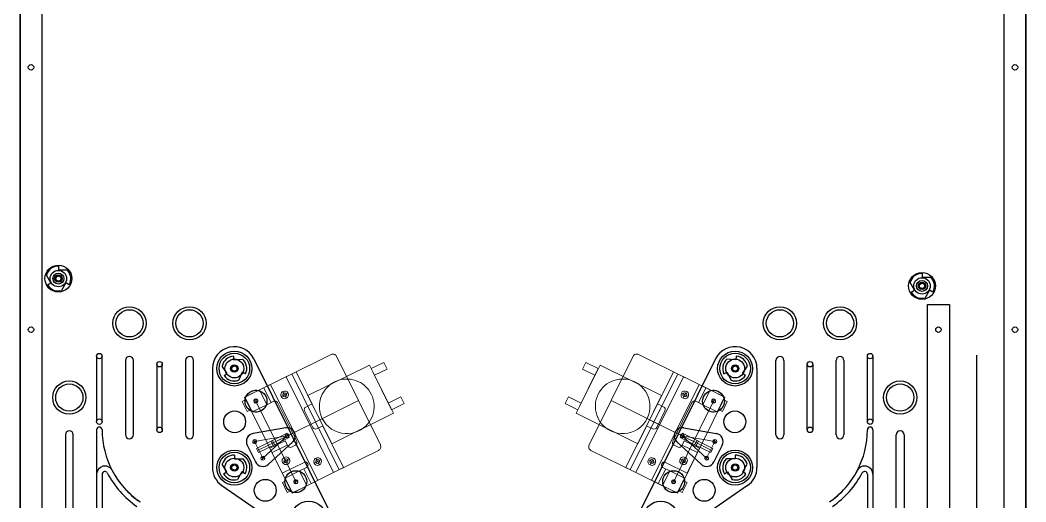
# Model space of a CAD drawing. Extents: x 0 to 23.1, y -2.3 to 46.
# Drawn here: x 0 to 23, y 10.81 to 21.83 of the extents above; entities that cross this region are included whole.
import ezdxf

# ---------------------------------------------------------------- set-up
doc = ezdxf.new("R2010")
doc.units = 0
doc.header["$LTSCALE"] = 5.77014
doc.header["$MEASUREMENT"] = 0
for name, color, linetype in [('1_250BIT_500DEP', 5, 'Continuous'), ('2_250BIT_250DEP', 3, 'Continuous'), ('6_125BIT_500DEP', 5, 'Continuous'), ('7A_1000BALL_150DEP', 5, 'Continuous'), ('8_250BIT_500OUTLINE', 5, 'Continuous'), ('Z0_BOT_COMP', 5, 'Continuous'), ('Z0_PLASTICS', 5, 'Continuous'), ('Z0_RUBBER', 5, 'Continuous'), ('Z0_TOP_COMP', 5, 'Continuous')]:
    doc.layers.add(name, color=color, linetype=linetype)

msp = doc.modelspace()

# ---------------------------------------------------------------- linework, layer by layer
at = {"layer": '1_250BIT_500DEP', "color": 5, "linetype": 'Continuous', "lineweight": 25}
for p, q in [((6.075, 12.505), (5.33, 12.374)), ((15.176, 12.505), (15.92, 12.374)), ((5.194, 12.106), (5.383, 11.725)), ((5.678, 11.67), (6.234, 12.182)), ((15.572, 11.67), (15.016, 12.182)), ((16.056, 12.106), (15.867, 11.725))]:
    msp.add_line(p, q, dxfattribs=at)
for centre, radius in [((2.5, 14.894), 0.312), ((3.875, 14.894), 0.312), ((17.375, 14.894), 0.312), ((18.75, 14.894), 0.312), ((1.125, 13.195), 0.312), ((5.394, 13.112), 0.25), ((15.856, 13.112), 0.25), ((20.125, 13.195), 0.312), ((4.905, 12.642), 0.25), ((16.345, 12.642), 0.25), ((6.304, 11.273), 0.25), ((14.946, 11.273), 0.25), ((5.606, 11.075), 0.25), ((15.644, 11.075), 0.25)]:
    msp.add_circle(centre, radius, dxfattribs=at)
for centre, start, end in [((6.107, 12.32), -47.3272, 100.0007), ((15.143, 12.32), 79.9993, -132.6728), ((5.362, 12.189), 100.0007, -153.6633), ((15.888, 12.189), -26.3367, 79.9993), ((5.551, 11.808), -153.6633, -47.3272), ((15.699, 11.808), -132.6728, -26.3367)]:
    msp.add_arc(centre, 0.188, start, end, dxfattribs=at)
at = {"layer": '2_250BIT_250DEP', "color": 3, "linetype": 'Continuous', "lineweight": 25}
for centre in [(2.5, 14.894), (3.875, 14.894), (17.375, 14.894), (18.75, 14.894), (1.125, 13.195), (20.125, 13.195)]:
    msp.add_circle(centre, 0.38, dxfattribs=at)
at = {"layer": '6_125BIT_500DEP', "color": 5, "linetype": 'Continuous', "lineweight": 25}
for p, q in [((2.41, 14.045), (2.41, 12.345)), ((2.59, 12.345), (2.59, 14.045)), ((3.785, 14.045), (3.785, 12.345)), ((3.965, 12.345), (3.965, 14.045)), ((17.285, 12.345), (17.285, 14.045)), ((17.465, 14.045), (17.465, 12.345)), ((18.66, 12.345), (18.66, 14.045)), ((18.84, 14.045), (18.84, 12.345)), ((1.035, 12.347), (1.035, 10.647)), ((1.215, 10.647), (1.215, 12.347)), ((20.035, 10.647), (20.035, 12.347)), ((20.215, 12.347), (20.215, 10.647))]:
    msp.add_line(p, q, dxfattribs=at)
for centre, radius in [((0.25, 20.75), 0.0625), ((22.75, 20.75), 0.0625), ((0.875, 15.918), 0.0825), ((20.625, 15.75), 0.0825), ((0.25, 14.75), 0.0625), ((21, 14.75), 0.0625), ((22.75, 14.75), 0.0625), ((1.812, 14.145), 0.0625), ((19.438, 14.145), 0.0625), ((3.188, 13.958), 0.0625), ((4.899, 13.86), 0.0825), ((16.351, 13.86), 0.0825), ((18.063, 13.958), 0.0625), ((1.812, 12.645), 0.0625), ((19.438, 12.645), 0.0625), ((3.188, 12.458), 0.0625), ((18.063, 12.458), 0.0625), ((4.899, 11.595), 0.0825), ((16.351, 11.595), 0.0825)]:
    msp.add_circle(centre, radius, dxfattribs=at)
for centre, start, end in [((2.5, 14.045), 0, -180), ((3.875, 14.045), 0, 180), ((17.375, 14.045), 0, 180), ((18.75, 14.045), 0, -180), ((1.125, 12.347), 0, 180), ((20.125, 12.347), 0, 180), ((2.5, 12.345), 180, 0), ((3.875, 12.345), 180, 0), ((17.375, 12.345), 180, 0), ((18.75, 12.345), 180, 0)]:
    msp.add_arc(centre, 0.09, start, end, dxfattribs=at)
at = {"layer": '7A_1000BALL_150DEP', "color": 5, "linetype": 'Continuous', "lineweight": 25}
msp.add_line((21.875, 4.165), (21.875, 14.165), dxfattribs=at)
at = {"layer": '8_250BIT_500OUTLINE', "color": 5, "linetype": 'Continuous', "lineweight": 25}
for p, q in [((0, 46), (0, 5)), ((23, 4.165), (23, 46))]:
    msp.add_line(p, q, dxfattribs=at)
at = {"layer": 'Z0_BOT_COMP', "color": 4, "linetype": 'Continuous', "lineweight": 25}
for p, q in [((0.875, 16.203), (0.875, 16.118)), ((0.875, 16.118), (1.078, 16.118)), ((0.702, 15.818), (0.6, 15.994)), ((20.625, 16.035), (20.625, 15.95)), ((20.625, 15.95), (20.828, 15.95)), ((0.628, 15.775), (0.702, 15.818)), ((1.048, 15.818), (0.947, 15.642)), ((1.122, 15.775), (1.048, 15.818)), ((20.452, 15.65), (20.35, 15.826)), ((20.378, 15.607), (20.452, 15.65)), ((20.798, 15.65), (20.697, 15.474)), ((20.872, 15.607), (20.798, 15.65)), ((4.877, 14.144), (4.883, 14.059)), ((4.883, 14.059), (5.086, 14.075)), ((16.367, 14.059), (16.164, 14.075)), ((16.373, 14.144), (16.367, 14.059)), ((4.734, 13.747), (4.619, 13.914)), ((16.516, 13.747), (16.631, 13.914)), ((4.664, 13.699), (4.734, 13.747)), ((5.079, 13.774), (4.992, 13.59)), ((5.156, 13.737), (5.079, 13.774)), ((16.094, 13.737), (16.171, 13.774)), ((16.171, 13.774), (16.259, 13.59)), ((16.587, 13.699), (16.516, 13.747)), ((4.899, 11.88), (4.899, 11.795)), ((4.899, 11.795), (5.102, 11.795)), ((16.351, 11.795), (16.148, 11.795)), ((16.351, 11.88), (16.351, 11.795)), ((4.726, 11.495), (4.624, 11.67)), ((16.525, 11.495), (16.626, 11.67)), ((4.652, 11.452), (4.726, 11.495)), ((5.072, 11.495), (4.971, 11.319)), ((5.146, 11.452), (5.072, 11.495)), ((16.105, 11.452), (16.178, 11.495)), ((16.178, 11.495), (16.28, 11.319)), ((16.598, 11.452), (16.525, 11.495))]:
    msp.add_line(p, q, dxfattribs=at)
at = {"layer": 'Z0_BOT_COMP', "color": 4, "linetype": 'Continuous', "lineweight": 5}
for p, q in [((6.081, 13.673), (7.11, 14.182)), ((8.238, 12.112), (7.234, 14.141)), ((13.012, 12.112), (14.016, 14.141)), ((15.17, 13.673), (14.14, 14.182)), ((7.989, 13.939), (6.581, 13.242)), ((8.536, 12.836), (7.989, 13.939)), ((8.316, 14), (8.029, 13.858)), ((8.029, 13.858), (8.105, 13.706)), ((8.105, 13.706), (8.392, 13.848)), ((8.392, 13.848), (8.316, 14)), ((12.715, 12.836), (13.261, 13.939)), ((12.858, 13.848), (12.934, 14)), ((13.145, 13.706), (12.858, 13.848)), ((12.934, 14), (13.221, 13.858)), ((13.221, 13.858), (13.145, 13.706)), ((13.261, 13.939), (14.669, 13.242)), ((5.134, 13.204), (6.311, 13.787)), ((5.472, 13.371), (6.311, 13.787)), ((6.081, 13.673), (7.166, 11.479)), ((6.213, 13.738), (7.299, 11.545)), ((6.311, 13.787), (6.675, 13.051)), ((6.311, 13.787), (7.397, 11.593)), ((8.067, 13.782), (8.458, 12.993)), ((13.183, 13.782), (12.792, 12.993)), ((14.939, 13.787), (13.853, 11.593)), ((15.037, 13.738), (13.951, 11.545)), ((15.17, 13.673), (14.084, 11.479)), ((14.939, 13.787), (14.575, 13.051)), ((15.778, 13.371), (14.939, 13.787)), ((16.116, 13.204), (14.939, 13.787)), ((5.141, 13.207), (5.472, 13.371)), ((5.472, 13.371), (5.641, 13.031)), ((5.472, 13.371), (5.641, 13.031)), ((5.57, 13.42), (5.739, 13.079)), ((5.723, 13.495), (6.808, 11.302)), ((15.528, 13.495), (14.442, 11.302)), ((15.68, 13.42), (15.511, 13.079)), ((15.778, 13.371), (15.609, 13.031)), ((15.778, 13.371), (15.609, 13.031)), ((16.11, 13.207), (15.778, 13.371)), ((5.08, 13.104), (5.169, 13.149)), ((6.22, 11.011), (5.134, 13.204)), ((5.309, 12.866), (5.141, 13.207)), ((5.169, 13.149), (5.28, 12.925)), ((5.394, 13.112), (5.352, 13.126)), ((5.394, 13.112), (5.38, 13.07)), ((5.394, 13.112), (5.408, 13.154)), ((5.394, 13.112), (5.436, 13.098)), ((5.394, 13.112), (5.394, 13.112)), ((6.305, 11.273), (5.394, 13.112)), ((5.971, 13.219), (6.128, 13.297)), ((6.011, 13.336), (6.089, 13.179)), ((6.069, 13.218), (6.069, 13.218)), ((6.069, 13.218), (6.069, 13.218)), ((6.089, 13.179), (6.089, 13.179)), ((6.089, 13.179), (6.089, 13.179)), ((6.581, 13.242), (7.127, 12.138)), ((6.624, 12.576), (7.736, 13.127)), ((8.707, 13.211), (8.42, 13.069)), ((8.783, 13.058), (8.707, 13.211)), ((12.468, 13.058), (12.543, 13.211)), ((12.543, 13.211), (12.83, 13.069)), ((14.627, 12.576), (13.514, 13.127)), ((14.669, 13.242), (14.123, 12.138)), ((14.946, 11.273), (15.856, 13.112)), ((15.031, 11.011), (16.116, 13.204)), ((15.279, 13.219), (15.122, 13.297)), ((15.239, 13.336), (15.162, 13.179)), ((15.162, 13.179), (15.162, 13.179)), ((15.162, 13.179), (15.162, 13.179)), ((15.181, 13.218), (15.181, 13.218)), ((15.181, 13.218), (15.181, 13.218)), ((15.856, 13.112), (15.814, 13.098)), ((15.856, 13.112), (15.842, 13.154)), ((15.856, 13.112), (15.898, 13.126)), ((15.856, 13.112), (15.87, 13.07)), ((15.856, 13.112), (15.856, 13.112)), ((15.941, 12.866), (16.11, 13.207)), ((16.081, 13.149), (15.97, 12.925)), ((16.171, 13.104), (16.081, 13.149)), ((5.191, 12.88), (5.08, 13.104)), ((5.28, 12.925), (5.191, 12.88)), ((5.641, 13.031), (5.309, 12.866)), ((5.411, 13.079), (5.411, 13.079)), ((5.411, 13.079), (5.411, 13.079)), ((5.414, 13.072), (5.414, 13.072)), ((5.414, 13.072), (5.414, 13.072)), ((5.505, 12.888), (5.505, 12.888)), ((5.505, 12.888), (5.505, 12.888)), ((5.641, 13.031), (5.801, 13.11)), ((5.886, 13.081), (6.325, 12.195)), ((6.504, 12.895), (6.694, 12.511)), ((6.675, 13.051), (6.532, 12.98)), ((8.42, 13.069), (8.496, 12.916)), ((8.496, 12.916), (8.783, 13.058)), ((12.755, 12.916), (12.468, 13.058)), ((12.83, 13.069), (12.755, 12.916)), ((14.747, 12.895), (14.557, 12.511)), ((14.575, 13.051), (14.718, 12.98)), ((15.364, 13.081), (14.925, 12.195)), ((15.609, 13.031), (15.449, 13.11)), ((15.609, 13.031), (15.941, 12.866)), ((15.745, 12.888), (15.745, 12.888)), ((15.745, 12.888), (15.745, 12.888)), ((15.836, 13.072), (15.836, 13.072)), ((15.836, 13.072), (15.836, 13.072)), ((15.84, 13.079), (15.84, 13.079)), ((15.84, 13.079), (15.84, 13.079)), ((15.97, 12.925), (16.06, 12.88)), ((16.06, 12.88), (16.171, 13.104)), ((5.677, 12.107), (6.854, 12.69)), ((6.854, 12.69), (6.91, 12.718)), ((7.127, 12.138), (8.536, 12.836)), ((14.123, 12.138), (12.715, 12.836)), ((14.396, 12.69), (14.34, 12.718)), ((15.574, 12.107), (14.396, 12.69)), ((6.073, 12.505), (5.33, 12.374)), ((6.779, 12.482), (6.922, 12.553)), ((6.922, 12.553), (7.397, 11.593)), ((7.748, 12.435), (7.748, 12.435)), ((7.748, 12.435), (7.748, 12.435)), ((13.502, 12.435), (13.502, 12.435)), ((13.502, 12.435), (13.502, 12.435)), ((14.328, 12.553), (13.853, 11.593)), ((14.472, 12.482), (14.328, 12.553)), ((15.177, 12.505), (15.92, 12.374)), ((5.363, 12.189), (5.32, 12.203)), ((5.363, 12.189), (6.107, 12.32)), ((5.363, 12.189), (5.377, 12.231)), ((5.773, 12.216), (5.406, 12.034)), ((5.551, 11.808), (6.107, 12.32)), ((5.677, 12.107), (6.13, 12.331)), ((6.062, 12.208), (5.712, 12.035)), ((6.106, 12.38), (5.739, 12.199)), ((5.739, 12.199), (5.787, 12.101)), ((5.821, 12.118), (5.773, 12.216)), ((5.787, 12.101), (6.154, 12.283)), ((6.119, 12.093), (6.062, 12.208)), ((6.107, 12.32), (6.065, 12.335)), ((6.107, 12.32), (6.093, 12.278)), ((6.154, 12.283), (6.106, 12.38)), ((6.107, 12.32), (6.122, 12.363)), ((6.107, 12.32), (6.149, 12.306)), ((6.127, 12.28), (6.127, 12.28)), ((6.127, 12.28), (6.127, 12.28)), ((15.096, 12.283), (15.145, 12.38)), ((15.463, 12.101), (15.096, 12.283)), ((15.143, 12.32), (15.101, 12.306)), ((15.574, 12.107), (15.121, 12.331)), ((15.123, 12.28), (15.123, 12.28)), ((15.123, 12.28), (15.123, 12.28)), ((15.143, 12.32), (15.129, 12.363)), ((15.131, 12.093), (15.188, 12.208)), ((15.143, 12.32), (15.185, 12.335)), ((15.143, 12.32), (15.157, 12.278)), ((15.699, 11.808), (15.143, 12.32)), ((15.888, 12.189), (15.143, 12.32)), ((15.145, 12.38), (15.512, 12.199)), ((15.188, 12.208), (15.538, 12.035)), ((15.429, 12.118), (15.478, 12.216)), ((15.512, 12.199), (15.463, 12.101)), ((15.478, 12.216), (15.844, 12.034)), ((15.888, 12.189), (15.873, 12.231)), ((15.888, 12.189), (15.93, 12.203)), ((5.194, 12.106), (5.383, 11.725)), ((5.363, 12.189), (5.348, 12.147)), ((5.363, 12.189), (5.551, 11.808)), ((5.363, 12.189), (5.405, 12.175)), ((5.382, 12.149), (5.382, 12.149)), ((5.382, 12.149), (5.382, 12.149)), ((5.406, 12.034), (5.454, 11.936)), ((5.677, 12.107), (5.43, 11.985)), ((5.454, 11.936), (5.821, 12.118)), ((6.233, 12.181), (5.678, 11.67)), ((5.712, 12.035), (5.994, 11.466)), ((5.761, 11.937), (6.11, 12.11)), ((6.296, 12.11), (6.204, 12.064)), ((7.166, 11.479), (8.196, 11.989)), ((14.084, 11.479), (13.054, 11.989)), ((14.954, 12.11), (15.046, 12.064)), ((15.017, 12.181), (15.572, 11.67)), ((15.489, 11.937), (15.14, 12.11)), ((15.538, 12.035), (15.256, 11.466)), ((15.796, 11.936), (15.429, 12.118)), ((15.574, 12.107), (15.82, 11.985)), ((15.888, 12.189), (15.699, 11.808)), ((15.844, 12.034), (15.796, 11.936)), ((15.888, 12.189), (15.846, 12.175)), ((16.056, 12.106), (15.867, 11.725)), ((15.868, 12.149), (15.868, 12.149)), ((15.868, 12.149), (15.868, 12.149)), ((15.888, 12.189), (15.902, 12.147)), ((5.551, 11.808), (5.509, 11.822)), ((5.551, 11.808), (5.537, 11.766)), ((5.551, 11.808), (5.566, 11.85)), ((5.551, 11.808), (5.593, 11.794)), ((5.571, 11.768), (5.571, 11.768)), ((5.571, 11.768), (5.571, 11.768)), ((6.001, 11.711), (6.158, 11.789)), ((6.04, 11.828), (6.118, 11.671)), ((6.726, 11.694), (6.883, 11.772)), ((6.766, 11.811), (6.843, 11.654)), ((14.524, 11.694), (14.367, 11.772)), ((14.485, 11.811), (14.407, 11.654)), ((15.249, 11.711), (15.092, 11.789)), ((15.21, 11.828), (15.132, 11.671)), ((15.699, 11.808), (15.657, 11.794)), ((15.679, 11.768), (15.679, 11.768)), ((15.679, 11.768), (15.679, 11.768)), ((15.699, 11.808), (15.685, 11.85)), ((15.699, 11.808), (15.741, 11.822)), ((15.699, 11.808), (15.713, 11.766)), ((6.493, 11.713), (5.994, 11.466)), ((6.058, 11.355), (6.389, 11.519)), ((6.099, 11.71), (6.099, 11.71)), ((6.099, 11.71), (6.099, 11.71)), ((6.118, 11.671), (6.118, 11.671)), ((6.118, 11.671), (6.118, 11.671)), ((7.397, 11.593), (6.22, 11.011)), ((6.549, 11.599), (6.389, 11.52)), ((6.389, 11.52), (6.558, 11.178)), ((6.389, 11.519), (6.558, 11.178)), ((6.656, 11.227), (6.487, 11.568)), ((6.558, 11.178), (7.397, 11.593)), ((6.578, 11.684), (6.578, 11.684)), ((6.824, 11.693), (6.824, 11.693)), ((6.824, 11.693), (6.824, 11.693)), ((6.843, 11.654), (6.843, 11.654)), ((6.843, 11.654), (6.843, 11.654)), ((13.853, 11.593), (15.031, 11.011)), ((14.692, 11.178), (13.853, 11.593)), ((14.407, 11.654), (14.407, 11.654)), ((14.407, 11.654), (14.407, 11.654)), ((14.426, 11.693), (14.426, 11.693)), ((14.426, 11.693), (14.426, 11.693)), ((14.594, 11.227), (14.763, 11.568)), ((14.672, 11.684), (14.672, 11.684)), ((14.861, 11.52), (14.692, 11.178)), ((14.861, 11.519), (14.692, 11.178)), ((14.701, 11.599), (14.861, 11.52)), ((14.758, 11.713), (15.256, 11.466)), ((15.193, 11.355), (14.861, 11.519)), ((15.132, 11.671), (15.132, 11.671)), ((15.132, 11.671), (15.132, 11.671)), ((15.151, 11.71), (15.151, 11.71)), ((15.151, 11.71), (15.151, 11.71)), ((5.997, 11.252), (6.086, 11.296)), ((6.226, 11.014), (6.058, 11.355)), ((6.086, 11.296), (6.197, 11.072)), ((6.305, 11.273), (6.262, 11.287)), ((6.305, 11.273), (6.29, 11.231)), ((6.305, 11.273), (6.319, 11.315)), ((6.305, 11.273), (6.347, 11.259)), ((14.946, 11.273), (14.904, 11.259)), ((14.946, 11.273), (14.931, 11.315)), ((14.946, 11.273), (14.988, 11.287)), ((14.946, 11.273), (14.96, 11.231)), ((15.024, 11.014), (15.193, 11.355)), ((15.164, 11.296), (15.053, 11.072)), ((15.254, 11.252), (15.164, 11.296)), ((6.108, 11.028), (5.997, 11.252)), ((6.197, 11.072), (6.108, 11.028)), ((6.558, 11.178), (6.226, 11.014)), ((6.324, 11.233), (6.324, 11.233)), ((6.324, 11.233), (6.324, 11.233)), ((6.328, 11.227), (6.328, 11.227)), ((6.328, 11.227), (6.328, 11.227)), ((6.416, 11.049), (6.416, 11.049)), ((6.416, 11.049), (6.416, 11.049)), ((14.692, 11.178), (15.024, 11.014)), ((14.835, 11.049), (14.835, 11.049)), ((14.835, 11.049), (14.835, 11.049)), ((14.923, 11.227), (14.923, 11.227)), ((14.923, 11.227), (14.923, 11.227)), ((14.926, 11.233), (14.926, 11.233)), ((14.926, 11.233), (14.926, 11.233)), ((15.053, 11.072), (15.143, 11.028)), ((15.143, 11.028), (15.254, 11.252))]:
    msp.add_line(p, q, dxfattribs=at)
at = {"layer": 'Z0_BOT_COMP', "color": 4, "linetype": 'Continuous', "lineweight": 25}
for centre, radius in [((0.875, 15.918), 0.085), ((0.875, 15.918), 0.059), ((20.625, 15.75), 0.085), ((20.625, 15.75), 0.059), ((4.899, 13.86), 0.085), ((4.899, 13.86), 0.059), ((16.351, 13.86), 0.085), ((16.351, 13.86), 0.059), ((4.899, 11.595), 0.085), ((4.899, 11.595), 0.059), ((16.351, 11.595), 0.085), ((16.351, 11.595), 0.059)]:
    msp.add_circle(centre, radius, dxfattribs=at)
for centre, start, end in [((0.875, 15.918), 90, 164.5679), ((0.875, 15.918), -30, 44.5679), ((20.625, 15.75), 90, 164.5679), ((20.625, 15.75), -30, 44.5679), ((0.875, 15.918), -150, -75.4321), ((20.625, 15.75), -150, -75.4321), ((4.899, 13.86), 94.4072, 168.9752), ((4.899, 13.86), -25.5928, 48.9752), ((16.351, 13.86), 131.0248, -154.4072), ((16.351, 13.86), 11.0248, 85.5928), ((4.899, 13.86), -145.5928, -71.0248), ((16.351, 13.86), -108.9752, -34.4072), ((4.899, 11.595), 90, 164.5679), ((4.899, 11.595), -30, 44.5679), ((16.351, 11.595), 135.4321, -150), ((16.351, 11.595), 15.4321, 90), ((4.899, 11.595), -150, -75.4321), ((16.351, 11.595), -104.5679, -30)]:
    msp.add_arc(centre, 0.285, start, end, dxfattribs=at)
at = {"layer": 'Z0_BOT_COMP', "color": 4, "linetype": 'Continuous', "lineweight": 5}
for points in [[(7.11, 14.182), (7.132, 14.193), (7.158, 14.195), (7.181, 14.187)], [(7.181, 14.187), (7.204, 14.179), (7.223, 14.163), (7.234, 14.141)], [(14.069, 14.187), (14.046, 14.179), (14.027, 14.163), (14.016, 14.141)], [(14.14, 14.182), (14.118, 14.193), (14.093, 14.195), (14.069, 14.187)], [(7.193, 13.556), (7.503, 13.709), (7.878, 13.583), (8.031, 13.273)], [(14.057, 13.556), (13.747, 13.709), (13.372, 13.583), (13.219, 13.273)], [(5.283, 13.336), (5.363, 13.376), (5.459, 13.37), (5.533, 13.32)], [(6.011, 13.336), (6.054, 13.358), (6.107, 13.34), (6.128, 13.297)], [(6.846, 13.035), (6.861, 13.258), (6.993, 13.457), (7.193, 13.556)], [(14.404, 13.035), (14.389, 13.258), (14.257, 13.457), (14.057, 13.556)], [(15.239, 13.336), (15.196, 13.358), (15.144, 13.34), (15.122, 13.297)], [(15.967, 13.336), (15.887, 13.376), (15.792, 13.37), (15.717, 13.32)], [(5.256, 12.904), (5.181, 12.953), (5.139, 13.039), (5.144, 13.128)], [(5.144, 13.128), (5.15, 13.217), (5.203, 13.297), (5.283, 13.336)], [(5.366, 13.082), (5.353, 13.091), (5.345, 13.106), (5.346, 13.122)], [(5.346, 13.122), (5.347, 13.138), (5.357, 13.152), (5.371, 13.159)], [(5.37, 13.075), (5.356, 13.084), (5.349, 13.099), (5.35, 13.115)], [(5.35, 13.115), (5.351, 13.131), (5.36, 13.145), (5.374, 13.152)], [(5.371, 13.159), (5.385, 13.166), (5.402, 13.165), (5.416, 13.156)], [(5.374, 13.152), (5.389, 13.159), (5.406, 13.158), (5.419, 13.149)], [(5.435, 13.116), (5.434, 13.1), (5.425, 13.086), (5.411, 13.079)], [(5.416, 13.156), (5.429, 13.147), (5.436, 13.132), (5.435, 13.116)], [(5.419, 13.149), (5.432, 13.14), (5.44, 13.125), (5.439, 13.109)], [(5.533, 13.32), (5.607, 13.271), (5.65, 13.185), (5.644, 13.096)], [(5.801, 13.11), (5.816, 13.117), (5.834, 13.119), (5.85, 13.113)], [(5.85, 13.113), (5.866, 13.108), (5.879, 13.096), (5.886, 13.081)], [(6.001, 13.185), (5.975, 13.202), (5.96, 13.232), (5.962, 13.264)], [(5.962, 13.264), (5.964, 13.295), (5.983, 13.323), (6.011, 13.336)], [(6.089, 13.179), (6.061, 13.166), (6.027, 13.168), (6.001, 13.185)], [(6.025, 13.221), (6.012, 13.23), (6.004, 13.245), (6.005, 13.261)], [(6.005, 13.261), (6.006, 13.277), (6.016, 13.291), (6.03, 13.298)], [(6.069, 13.218), (6.055, 13.211), (6.038, 13.212), (6.025, 13.221)], [(6.03, 13.298), (6.044, 13.305), (6.061, 13.304), (6.074, 13.295)], [(6.094, 13.255), (6.093, 13.239), (6.084, 13.225), (6.069, 13.218)], [(6.074, 13.295), (6.088, 13.286), (6.095, 13.271), (6.094, 13.255)], [(6.128, 13.297), (6.15, 13.253), (6.132, 13.201), (6.089, 13.179)], [(8.031, 13.273), (8.185, 12.963), (8.058, 12.588), (7.748, 12.435)], [(13.219, 13.273), (13.066, 12.963), (13.192, 12.588), (13.502, 12.435)], [(15.122, 13.297), (15.101, 13.253), (15.118, 13.201), (15.162, 13.179)], [(15.176, 13.295), (15.163, 13.286), (15.155, 13.271), (15.156, 13.255)], [(15.156, 13.255), (15.157, 13.239), (15.167, 13.225), (15.181, 13.218)], [(15.162, 13.179), (15.19, 13.166), (15.223, 13.168), (15.249, 13.185)], [(15.22, 13.298), (15.206, 13.305), (15.189, 13.304), (15.176, 13.295)], [(15.181, 13.218), (15.195, 13.211), (15.212, 13.212), (15.225, 13.221)], [(15.245, 13.261), (15.244, 13.277), (15.235, 13.291), (15.22, 13.298)], [(15.225, 13.221), (15.239, 13.23), (15.246, 13.245), (15.245, 13.261)], [(15.288, 13.264), (15.286, 13.295), (15.267, 13.323), (15.239, 13.336)], [(15.249, 13.185), (15.275, 13.202), (15.29, 13.232), (15.288, 13.264)], [(15.4, 13.113), (15.384, 13.108), (15.371, 13.096), (15.364, 13.081)], [(15.449, 13.11), (15.434, 13.117), (15.416, 13.119), (15.4, 13.113)], [(15.717, 13.32), (15.643, 13.271), (15.601, 13.185), (15.606, 13.096)], [(15.831, 13.149), (15.818, 13.14), (15.811, 13.125), (15.812, 13.109)], [(15.835, 13.156), (15.821, 13.147), (15.814, 13.132), (15.815, 13.116)], [(15.815, 13.116), (15.816, 13.1), (15.825, 13.086), (15.84, 13.079)], [(15.876, 13.152), (15.862, 13.159), (15.845, 13.158), (15.831, 13.149)], [(15.879, 13.159), (15.865, 13.166), (15.848, 13.165), (15.835, 13.156)], [(15.901, 13.115), (15.899, 13.131), (15.89, 13.145), (15.876, 13.152)], [(15.904, 13.122), (15.903, 13.138), (15.893, 13.152), (15.879, 13.159)], [(15.881, 13.075), (15.894, 13.084), (15.902, 13.099), (15.901, 13.115)], [(15.884, 13.082), (15.897, 13.091), (15.905, 13.106), (15.904, 13.122)], [(16.106, 13.128), (16.1, 13.217), (16.047, 13.297), (15.967, 13.336)], [(15.995, 12.904), (16.069, 12.953), (16.111, 13.039), (16.106, 13.128)], [(5.505, 12.888), (5.425, 12.848), (5.33, 12.854), (5.256, 12.904)], [(5.411, 13.079), (5.396, 13.072), (5.379, 13.073), (5.366, 13.082)], [(5.414, 13.072), (5.4, 13.065), (5.383, 13.066), (5.37, 13.075)], [(5.439, 13.109), (5.438, 13.093), (5.428, 13.079), (5.414, 13.072)], [(5.644, 13.096), (5.638, 13.007), (5.585, 12.928), (5.505, 12.888)], [(6.504, 12.895), (6.496, 12.91), (6.495, 12.928), (6.5, 12.944)], [(6.5, 12.944), (6.506, 12.96), (6.517, 12.973), (6.532, 12.98)], [(7.124, 12.475), (6.938, 12.599), (6.832, 12.812), (6.846, 13.035)], [(14.126, 12.475), (14.312, 12.599), (14.418, 12.812), (14.404, 13.035)], [(14.75, 12.944), (14.745, 12.96), (14.733, 12.973), (14.718, 12.98)], [(14.747, 12.895), (14.754, 12.91), (14.755, 12.928), (14.75, 12.944)], [(15.606, 13.096), (15.612, 13.007), (15.665, 12.928), (15.745, 12.888)], [(15.745, 12.888), (15.825, 12.848), (15.92, 12.854), (15.995, 12.904)], [(15.812, 13.109), (15.813, 13.093), (15.822, 13.079), (15.836, 13.072)], [(15.836, 13.072), (15.851, 13.065), (15.868, 13.066), (15.881, 13.075)], [(15.84, 13.079), (15.854, 13.072), (15.871, 13.073), (15.884, 13.082)], [(6.073, 12.505), (6.156, 12.52), (6.238, 12.479), (6.275, 12.404)], [(6.73, 12.479), (6.714, 12.485), (6.701, 12.496), (6.694, 12.511)], [(6.779, 12.482), (6.764, 12.475), (6.746, 12.474), (6.73, 12.479)], [(7.748, 12.435), (7.548, 12.336), (7.31, 12.351), (7.124, 12.475)], [(13.502, 12.435), (13.702, 12.336), (13.94, 12.351), (14.126, 12.475)], [(14.472, 12.482), (14.487, 12.475), (14.504, 12.474), (14.52, 12.479)], [(14.52, 12.479), (14.536, 12.485), (14.549, 12.496), (14.557, 12.511)], [(15.177, 12.505), (15.095, 12.52), (15.012, 12.479), (14.975, 12.404)], [(5.194, 12.106), (5.168, 12.159), (5.168, 12.221), (5.195, 12.274)], [(5.195, 12.274), (5.222, 12.326), (5.272, 12.364), (5.33, 12.374)], [(5.338, 12.152), (5.325, 12.161), (5.317, 12.176), (5.318, 12.192)], [(5.318, 12.192), (5.319, 12.208), (5.329, 12.222), (5.343, 12.229)], [(5.343, 12.229), (5.357, 12.236), (5.374, 12.235), (5.387, 12.226)], [(5.387, 12.226), (5.4, 12.217), (5.408, 12.202), (5.407, 12.186)], [(6.083, 12.283), (6.069, 12.292), (6.062, 12.307), (6.063, 12.323)], [(6.063, 12.323), (6.064, 12.339), (6.073, 12.353), (6.088, 12.36)], [(6.127, 12.28), (6.113, 12.273), (6.096, 12.274), (6.083, 12.283)], [(6.088, 12.36), (6.102, 12.367), (6.119, 12.366), (6.132, 12.357)], [(6.152, 12.317), (6.151, 12.302), (6.141, 12.287), (6.127, 12.28)], [(6.132, 12.357), (6.145, 12.349), (6.153, 12.333), (6.152, 12.317)], [(6.275, 12.404), (6.313, 12.328), (6.295, 12.238), (6.233, 12.181)], [(6.325, 12.195), (6.333, 12.18), (6.334, 12.162), (6.328, 12.146)], [(14.925, 12.195), (14.918, 12.18), (14.916, 12.162), (14.922, 12.146)], [(14.975, 12.404), (14.938, 12.328), (14.955, 12.238), (15.017, 12.181)], [(15.118, 12.357), (15.105, 12.349), (15.098, 12.333), (15.099, 12.317)], [(15.099, 12.317), (15.1, 12.302), (15.109, 12.287), (15.123, 12.28)], [(15.163, 12.36), (15.148, 12.367), (15.132, 12.366), (15.118, 12.357)], [(15.123, 12.28), (15.137, 12.273), (15.154, 12.274), (15.168, 12.283)], [(15.187, 12.323), (15.186, 12.339), (15.177, 12.353), (15.163, 12.36)], [(15.168, 12.283), (15.181, 12.292), (15.188, 12.307), (15.187, 12.323)], [(15.863, 12.226), (15.85, 12.217), (15.842, 12.202), (15.843, 12.186)], [(15.907, 12.229), (15.893, 12.236), (15.876, 12.235), (15.863, 12.226)], [(15.932, 12.192), (15.931, 12.208), (15.922, 12.222), (15.907, 12.229)], [(15.912, 12.152), (15.926, 12.161), (15.933, 12.176), (15.932, 12.192)], [(16.055, 12.274), (16.029, 12.326), (15.979, 12.364), (15.92, 12.374)], [(16.056, 12.106), (16.082, 12.159), (16.082, 12.221), (16.055, 12.274)], [(5.382, 12.149), (5.368, 12.142), (5.351, 12.143), (5.338, 12.152)], [(5.407, 12.186), (5.406, 12.17), (5.397, 12.156), (5.382, 12.149)], [(6.156, 12.061), (6.14, 12.066), (6.126, 12.078), (6.119, 12.093)], [(6.204, 12.064), (6.189, 12.056), (6.172, 12.055), (6.156, 12.061)], [(6.328, 12.146), (6.323, 12.13), (6.312, 12.117), (6.296, 12.11)], [(8.243, 12.042), (8.235, 12.019), (8.218, 12), (8.196, 11.989)], [(8.238, 12.112), (8.249, 12.091), (8.25, 12.065), (8.243, 12.042)], [(13.012, 12.112), (13.002, 12.091), (13, 12.065), (13.008, 12.042)], [(13.008, 12.042), (13.015, 12.019), (13.032, 12), (13.054, 11.989)], [(14.922, 12.146), (14.927, 12.13), (14.939, 12.117), (14.954, 12.11)], [(15.046, 12.064), (15.061, 12.056), (15.079, 12.055), (15.095, 12.061)], [(15.095, 12.061), (15.111, 12.066), (15.124, 12.078), (15.131, 12.093)], [(15.843, 12.186), (15.844, 12.17), (15.854, 12.156), (15.868, 12.149)], [(15.868, 12.149), (15.882, 12.142), (15.899, 12.143), (15.912, 12.152)], [(5.527, 11.771), (5.513, 11.78), (5.506, 11.795), (5.507, 11.811)], [(5.507, 11.811), (5.508, 11.826), (5.517, 11.841), (5.532, 11.848)], [(5.571, 11.768), (5.557, 11.761), (5.54, 11.762), (5.527, 11.771)], [(5.532, 11.848), (5.546, 11.855), (5.563, 11.854), (5.576, 11.845)], [(5.596, 11.805), (5.595, 11.789), (5.585, 11.775), (5.571, 11.768)], [(5.576, 11.845), (5.589, 11.836), (5.597, 11.821), (5.596, 11.805)], [(6.031, 11.677), (6.005, 11.694), (5.99, 11.724), (5.992, 11.755)], [(5.992, 11.755), (5.994, 11.787), (6.012, 11.814), (6.04, 11.828)], [(6.055, 11.713), (6.041, 11.721), (6.034, 11.737), (6.035, 11.753)], [(6.035, 11.753), (6.036, 11.768), (6.045, 11.783), (6.06, 11.79)], [(6.04, 11.828), (6.068, 11.842), (6.102, 11.84), (6.128, 11.823)], [(6.06, 11.79), (6.074, 11.797), (6.091, 11.796), (6.104, 11.787)], [(6.124, 11.747), (6.123, 11.731), (6.113, 11.717), (6.099, 11.71)], [(6.104, 11.787), (6.117, 11.778), (6.125, 11.763), (6.124, 11.747)], [(6.167, 11.744), (6.165, 11.713), (6.146, 11.685), (6.118, 11.671)], [(6.128, 11.823), (6.154, 11.805), (6.169, 11.775), (6.167, 11.744)], [(6.756, 11.66), (6.73, 11.677), (6.715, 11.707), (6.717, 11.739)], [(6.717, 11.739), (6.719, 11.77), (6.738, 11.798), (6.766, 11.811)], [(6.78, 11.696), (6.767, 11.705), (6.759, 11.72), (6.76, 11.736)], [(6.76, 11.736), (6.761, 11.752), (6.771, 11.766), (6.785, 11.773)], [(6.766, 11.811), (6.809, 11.833), (6.862, 11.815), (6.883, 11.772)], [(6.785, 11.773), (6.799, 11.78), (6.816, 11.779), (6.829, 11.77)], [(6.849, 11.73), (6.848, 11.714), (6.839, 11.7), (6.824, 11.693)], [(6.829, 11.77), (6.843, 11.761), (6.85, 11.746), (6.849, 11.73)], [(6.883, 11.772), (6.905, 11.728), (6.887, 11.676), (6.843, 11.654)], [(14.367, 11.772), (14.346, 11.728), (14.363, 11.676), (14.407, 11.654)], [(14.485, 11.811), (14.441, 11.833), (14.389, 11.815), (14.367, 11.772)], [(14.421, 11.77), (14.408, 11.761), (14.4, 11.746), (14.401, 11.73)], [(14.401, 11.73), (14.402, 11.714), (14.412, 11.7), (14.426, 11.693)], [(14.465, 11.773), (14.451, 11.78), (14.434, 11.779), (14.421, 11.77)], [(14.49, 11.736), (14.489, 11.752), (14.48, 11.766), (14.465, 11.773)], [(14.47, 11.696), (14.484, 11.705), (14.491, 11.72), (14.49, 11.736)], [(14.533, 11.739), (14.531, 11.77), (14.513, 11.798), (14.485, 11.811)], [(14.494, 11.66), (14.52, 11.677), (14.535, 11.707), (14.533, 11.739)], [(15.122, 11.823), (15.096, 11.805), (15.082, 11.775), (15.084, 11.744)], [(15.084, 11.744), (15.086, 11.713), (15.104, 11.685), (15.132, 11.671)], [(15.21, 11.828), (15.182, 11.842), (15.148, 11.84), (15.122, 11.823)], [(15.146, 11.787), (15.133, 11.778), (15.126, 11.763), (15.127, 11.747)], [(15.127, 11.747), (15.128, 11.731), (15.137, 11.717), (15.151, 11.71)], [(15.191, 11.79), (15.176, 11.797), (15.16, 11.796), (15.146, 11.787)], [(15.215, 11.753), (15.214, 11.768), (15.205, 11.783), (15.191, 11.79)], [(15.196, 11.713), (15.209, 11.721), (15.216, 11.737), (15.215, 11.753)], [(15.258, 11.755), (15.256, 11.787), (15.238, 11.814), (15.21, 11.828)], [(15.22, 11.677), (15.246, 11.694), (15.26, 11.724), (15.258, 11.755)], [(15.674, 11.845), (15.661, 11.836), (15.654, 11.821), (15.655, 11.805)], [(15.655, 11.805), (15.656, 11.789), (15.665, 11.775), (15.679, 11.768)], [(15.719, 11.848), (15.704, 11.855), (15.688, 11.854), (15.674, 11.845)], [(15.679, 11.768), (15.693, 11.761), (15.71, 11.762), (15.724, 11.771)], [(15.743, 11.811), (15.742, 11.826), (15.733, 11.841), (15.719, 11.848)], [(15.724, 11.771), (15.737, 11.78), (15.744, 11.795), (15.743, 11.811)], [(5.517, 11.623), (5.459, 11.634), (5.409, 11.672), (5.383, 11.725)], [(5.678, 11.67), (5.635, 11.63), (5.575, 11.612), (5.517, 11.623)], [(6.118, 11.671), (6.09, 11.657), (6.057, 11.659), (6.031, 11.677)], [(6.099, 11.71), (6.085, 11.703), (6.068, 11.704), (6.055, 11.713)], [(6.194, 11.497), (6.274, 11.537), (6.369, 11.531), (6.443, 11.481)], [(6.493, 11.713), (6.508, 11.721), (6.525, 11.722), (6.541, 11.716)], [(6.541, 11.716), (6.557, 11.711), (6.57, 11.699), (6.578, 11.684)], [(6.581, 11.636), (6.576, 11.62), (6.564, 11.607), (6.549, 11.599)], [(6.578, 11.684), (6.585, 11.669), (6.587, 11.652), (6.581, 11.636)], [(6.843, 11.654), (6.815, 11.641), (6.782, 11.643), (6.756, 11.66)], [(6.824, 11.693), (6.81, 11.686), (6.793, 11.687), (6.78, 11.696)], [(14.407, 11.654), (14.435, 11.641), (14.468, 11.643), (14.494, 11.66)], [(14.426, 11.693), (14.44, 11.686), (14.457, 11.687), (14.47, 11.696)], [(14.672, 11.684), (14.665, 11.669), (14.664, 11.652), (14.669, 11.636)], [(14.669, 11.636), (14.674, 11.62), (14.686, 11.607), (14.701, 11.599)], [(14.709, 11.716), (14.693, 11.711), (14.68, 11.699), (14.672, 11.684)], [(14.758, 11.713), (14.742, 11.721), (14.725, 11.722), (14.709, 11.716)], [(15.057, 11.497), (14.977, 11.537), (14.881, 11.531), (14.807, 11.481)], [(15.132, 11.671), (15.16, 11.657), (15.193, 11.659), (15.22, 11.677)], [(15.151, 11.71), (15.165, 11.703), (15.182, 11.704), (15.196, 11.713)], [(15.572, 11.67), (15.615, 11.63), (15.675, 11.612), (15.733, 11.623)], [(15.733, 11.623), (15.791, 11.634), (15.841, 11.672), (15.867, 11.725)], [(6.166, 11.065), (6.091, 11.114), (6.049, 11.2), (6.055, 11.289)], [(6.055, 11.289), (6.061, 11.378), (6.113, 11.458), (6.194, 11.497)], [(6.28, 11.236), (6.267, 11.245), (6.259, 11.26), (6.26, 11.276)], [(6.26, 11.276), (6.261, 11.292), (6.271, 11.306), (6.285, 11.313)], [(6.263, 11.269), (6.264, 11.285), (6.274, 11.299), (6.288, 11.306)], [(6.285, 11.313), (6.299, 11.32), (6.316, 11.319), (6.329, 11.31)], [(6.288, 11.306), (6.302, 11.313), (6.319, 11.312), (6.333, 11.304)], [(6.349, 11.27), (6.348, 11.254), (6.339, 11.24), (6.324, 11.233)], [(6.329, 11.31), (6.342, 11.301), (6.35, 11.286), (6.349, 11.27)], [(6.333, 11.304), (6.346, 11.295), (6.353, 11.279), (6.352, 11.264)], [(6.443, 11.481), (6.518, 11.432), (6.56, 11.346), (6.554, 11.257)], [(14.807, 11.481), (14.733, 11.432), (14.69, 11.346), (14.696, 11.257)], [(14.918, 11.304), (14.904, 11.295), (14.897, 11.279), (14.898, 11.264)], [(14.921, 11.31), (14.908, 11.301), (14.9, 11.286), (14.901, 11.27)], [(14.901, 11.27), (14.902, 11.254), (14.912, 11.24), (14.926, 11.233)], [(14.962, 11.306), (14.948, 11.313), (14.931, 11.312), (14.918, 11.304)], [(14.965, 11.313), (14.951, 11.32), (14.934, 11.319), (14.921, 11.31)], [(14.987, 11.269), (14.986, 11.285), (14.976, 11.299), (14.962, 11.306)], [(14.99, 11.276), (14.989, 11.292), (14.98, 11.306), (14.965, 11.313)], [(14.97, 11.236), (14.984, 11.245), (14.991, 11.26), (14.99, 11.276)], [(15.195, 11.289), (15.19, 11.378), (15.137, 11.458), (15.057, 11.497)], [(15.084, 11.065), (15.159, 11.114), (15.201, 11.2), (15.195, 11.289)], [(6.416, 11.049), (6.335, 11.009), (6.24, 11.015), (6.166, 11.065)], [(6.283, 11.229), (6.27, 11.238), (6.262, 11.253), (6.263, 11.269)], [(6.324, 11.233), (6.31, 11.226), (6.293, 11.227), (6.28, 11.236)], [(6.328, 11.227), (6.313, 11.219), (6.296, 11.221), (6.283, 11.229)], [(6.352, 11.264), (6.351, 11.248), (6.342, 11.234), (6.328, 11.227)], [(6.554, 11.257), (6.549, 11.168), (6.496, 11.089), (6.416, 11.049)], [(14.696, 11.257), (14.702, 11.168), (14.755, 11.089), (14.835, 11.049)], [(14.835, 11.049), (14.915, 11.009), (15.01, 11.015), (15.084, 11.065)], [(14.898, 11.264), (14.899, 11.248), (14.908, 11.234), (14.923, 11.227)], [(14.923, 11.227), (14.937, 11.219), (14.954, 11.221), (14.967, 11.229)], [(14.926, 11.233), (14.94, 11.226), (14.957, 11.227), (14.97, 11.236)], [(14.967, 11.229), (14.98, 11.238), (14.988, 11.253), (14.987, 11.269)]]:
    msp.add_open_spline(points, degree=3, dxfattribs=at)
at = {"layer": 'Z0_PLASTICS', "color": 37, "linetype": 'Continuous', "lineweight": 25}
for p, q in [((5.347, 14.082), (7.047, 10.648)), ((15.903, 14.082), (14.203, 10.648)), ((4.399, 13.86), (4.399, 11.595)), ((16.851, 13.86), (16.851, 11.595)), ((1.75, 11.442), (1.75, 10.433)), ((19.5, 11.442), (19.5, 10.433)), ((4.616, 11.183), (6.316, 10.014)), ((16.635, 11.183), (14.935, 10.014))]:
    msp.add_line(p, q, dxfattribs=at)
for centre in [(4.899, 13.86), (16.351, 13.86)]:
    msp.add_circle(centre, 0.075, dxfattribs=at)
for centre, radius, start, end in [((4.899, 13.86), 0.5, 26.3367, -180), ((16.351, 13.86), 0.5, 0, 153.6633), ((1.938, 11.442), 0.188, 27.6604, 180), ((3.875, 12.458), 2, -152.3396, -124.5085), ((4.899, 11.595), 0.5, 180, -124.5085), ((16.351, 11.595), 0.5, -55.4915, 0), ((17.375, 12.458), 2, -55.4915, -27.6604), ((19.313, 11.442), 0.188, 0, 152.3396)]:
    msp.add_arc(centre, radius, start, end, dxfattribs=at)
at = {"layer": 'Z0_RUBBER', "color": 2, "linetype": 'Continuous', "lineweight": 25}
for centre, radius in [((0.875, 15.918), 0.307), ((0.875, 15.918), 0.125), ((20.625, 15.75), 0.307), ((20.625, 15.75), 0.125), ((4.899, 13.86), 0.4), ((4.899, 13.86), 0.215), ((16.351, 13.86), 0.4), ((16.351, 13.86), 0.215), ((4.899, 11.595), 0.4), ((16.351, 11.595), 0.4), ((4.899, 11.595), 0.215), ((16.351, 11.595), 0.215), ((6.599, 10.426), 0.4), ((14.651, 10.426), 0.4)]:
    msp.add_circle(centre, radius, dxfattribs=at)
at = {"layer": 'Z0_TOP_COMP', "color": 4, "linetype": 'Continuous', "lineweight": 25}
for p, q in [((0, 5), (0, 46)), ((0.5, 46), (0.5, 5)), ((22.5, 4.25), (22.5, 46)), ((23, 46), (23, 4.25)), ((20.75, 7.201), (20.75, 15.321)), ((20.75, 15.321), (21.25, 15.321)), ((21.25, 15.321), (21.25, 7.201)), ((1.75, 14.145), (1.75, 12.645)), ((1.875, 12.645), (1.875, 14.145)), ((19.375, 12.645), (19.375, 14.145)), ((19.5, 14.145), (19.5, 12.645)), ((3.125, 13.958), (3.125, 12.458)), ((3.25, 12.458), (3.25, 13.958)), ((18, 12.458), (18, 13.958)), ((18.125, 13.958), (18.125, 12.458)), ((1.75, 12.458), (1.75, 10.433)), ((19.5, 12.458), (19.5, 10.433)), ((1.875, 11.442), (1.875, 10.433)), ((19.375, 11.442), (19.375, 10.433))]:
    msp.add_line(p, q, dxfattribs=at)
at = {"layer": 'Z0_TOP_COMP', "color": 6, "linetype": 'Continuous', "lineweight": 25}
for centre, radius in [((0.875, 15.918), 0.188), ((0.875, 15.918), 0.075), ((20.625, 15.75), 0.188), ((20.625, 15.75), 0.075), ((4.899, 13.86), 0.35), ((16.351, 13.86), 0.35), ((4.899, 11.595), 0.35), ((16.351, 11.595), 0.35)]:
    msp.add_circle(centre, radius, dxfattribs=at)
at = {"layer": 'Z0_TOP_COMP', "color": 4, "linetype": 'Continuous', "lineweight": 25}
for centre in [(1.812, 14.145), (19.438, 14.145), (3.188, 13.958), (18.063, 13.958), (1.812, 12.645), (19.438, 12.645), (3.188, 12.458), (18.063, 12.458)]:
    msp.add_circle(centre, 0.0625, dxfattribs=at)
for centre, radius, start, end in [((1.812, 12.458), 0.0625, 0, 180), ((3.875, 12.458), 2, 180, -124.5085), ((17.375, 12.458), 2, -55.4915, 0), ((19.438, 12.458), 0.0625, 0, 180), ((1.938, 11.442), 0.0625, 27.6604, 180), ((19.313, 11.442), 0.0625, 0, 152.3396), ((3.875, 12.458), 2.125, -152.3396, -124.5085), ((17.375, 12.458), 2.125, -55.4915, -27.6604)]:
    msp.add_arc(centre, radius, start, end, dxfattribs=at)

doc.saveas('drawing.dxf')
